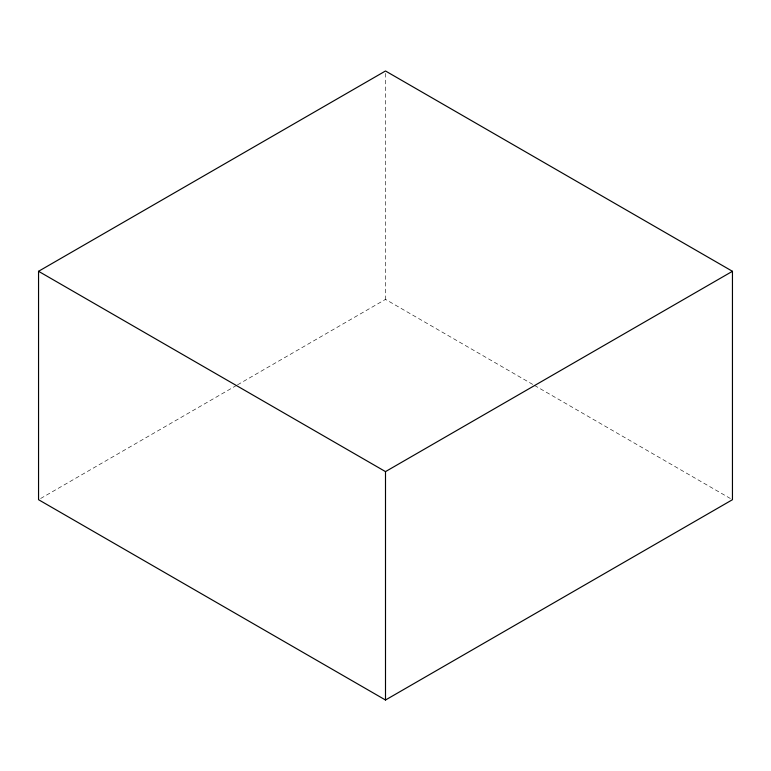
<?xml version="1.0" encoding="UTF-8"?>
<svg xmlns="http://www.w3.org/2000/svg" width="771" height="771" viewBox="0 0 771 771"><rect width="100%" height="100%" fill="white"/><g stroke="black" fill="none" stroke-linecap="round" stroke-linejoin="round"><path stroke-width="0.58" stroke-dasharray="3.85 2.89" d="M40.632 498.5L236.514 385.413M237.555 384.816L385.5 299.389L533.445 384.816M534.486 385.413L730.368 498.5M385.5 73.39L385.5 299.389"/><path stroke-width="1.16" d="M38.55 271.296L385.5 70.99L732.45 271.296L732.45 499.704L385.5 700.01L38.55 499.704L38.55 271.296L385.5 471.611L732.45 271.296M385.5 471.611L385.5 700.01"/></g></svg>
